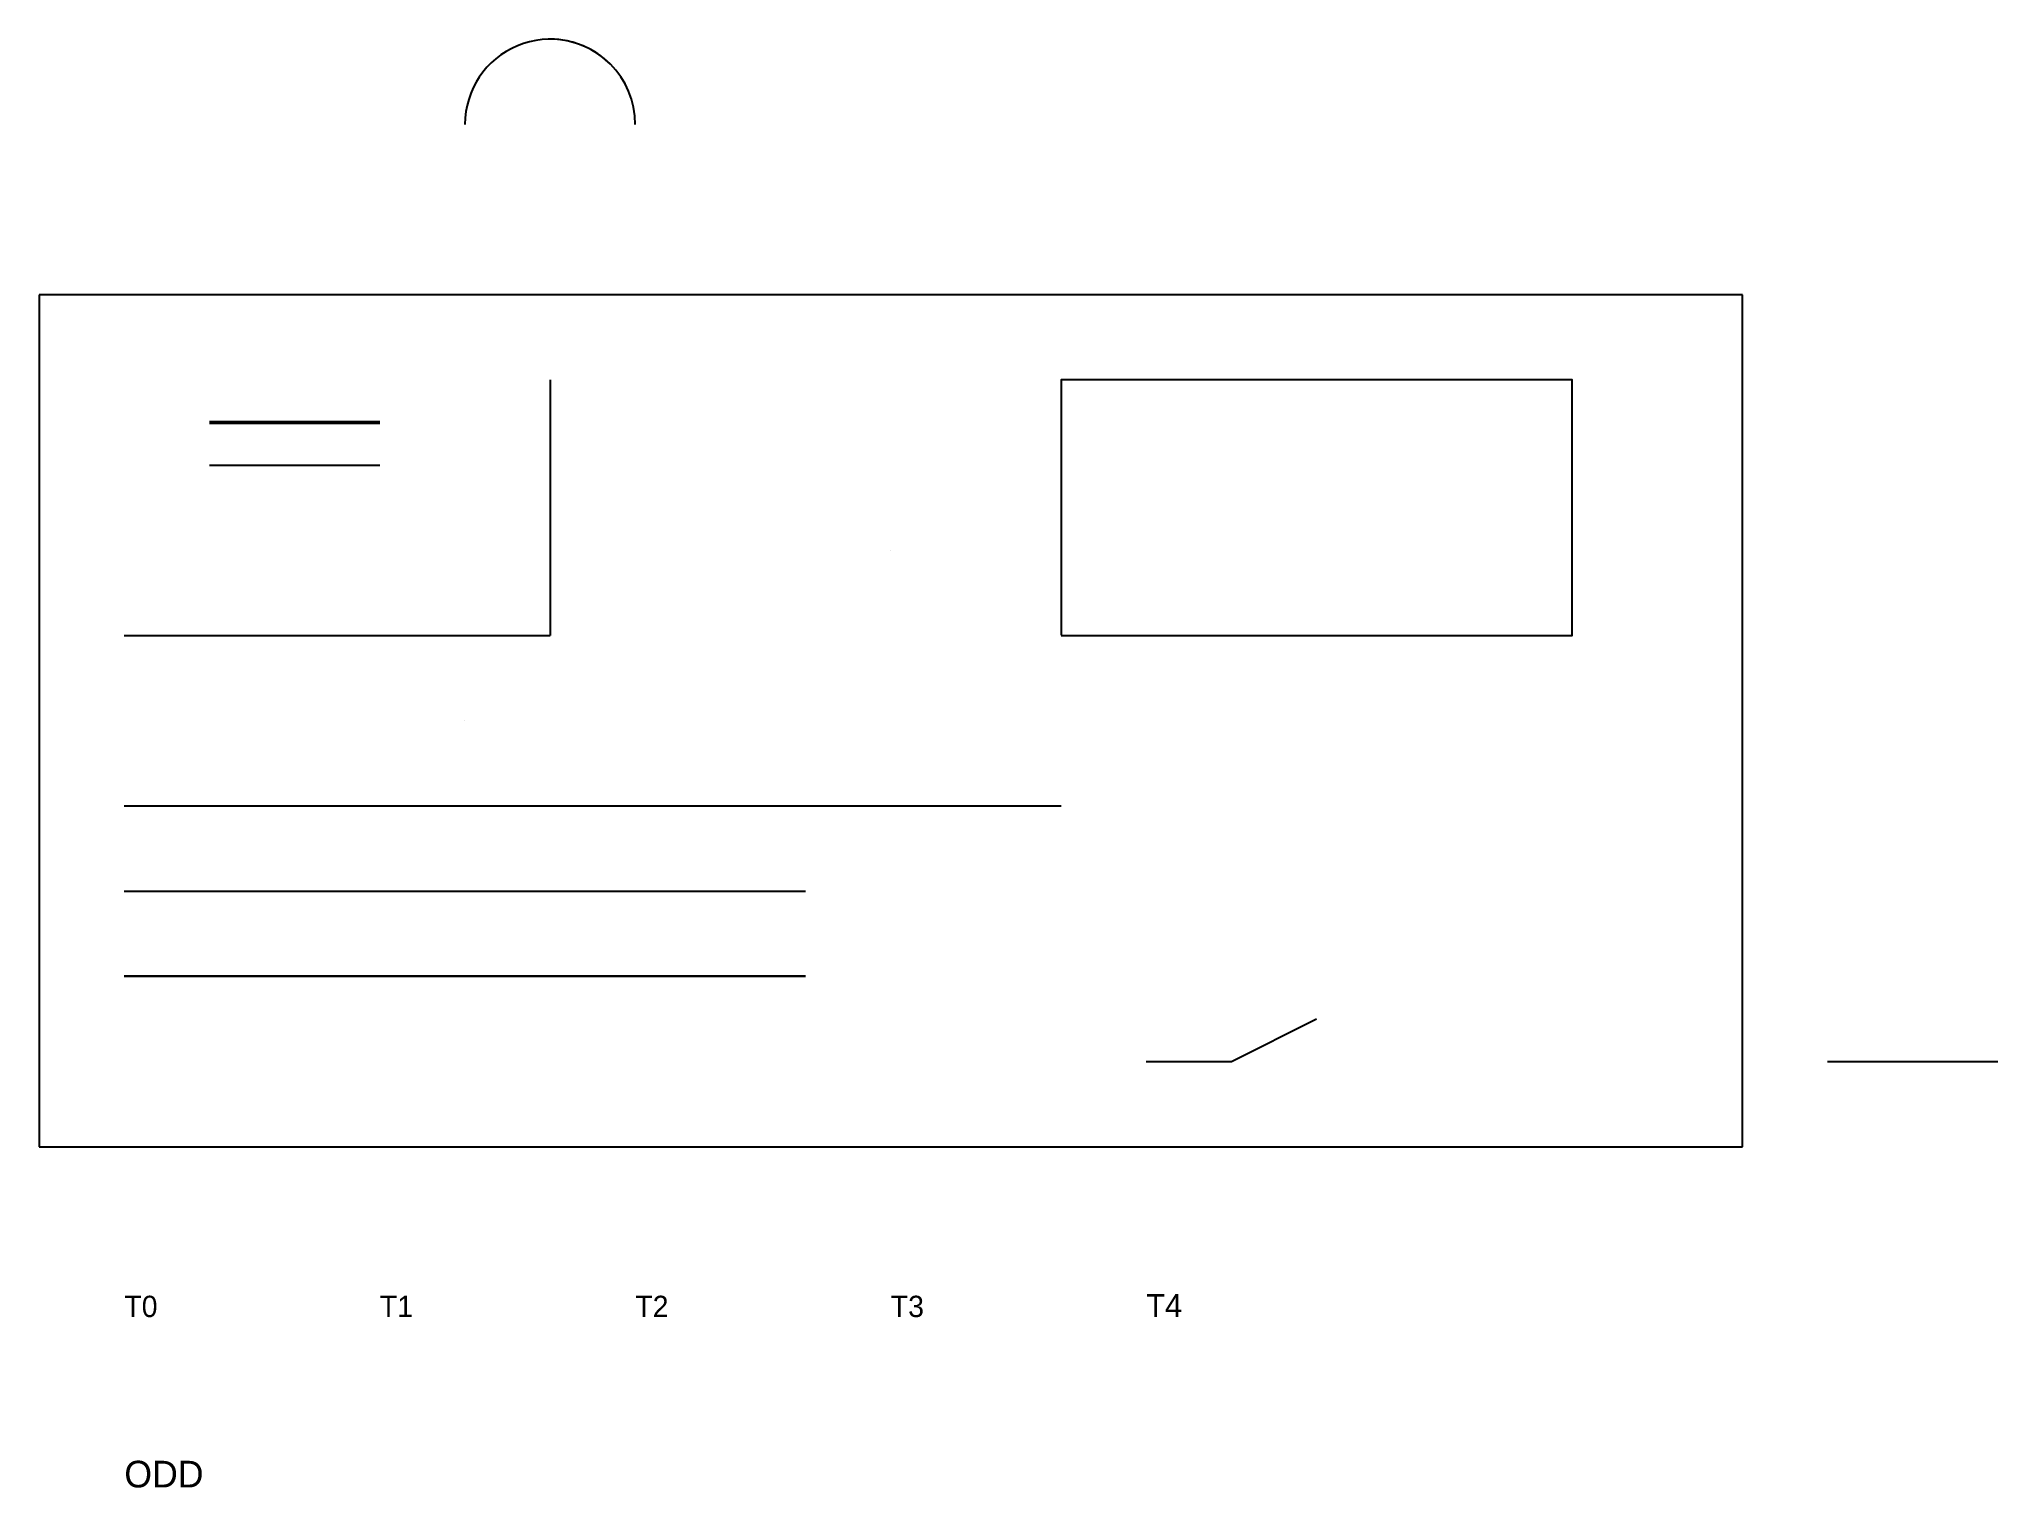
# Model space of a CAD drawing. Header units: millimetres. Extents: x 0 to 230, y -40 to 130.
import ezdxf

# ---------------------------------------------------------------- set-up
doc = ezdxf.new("R2010")
doc.units = ezdxf.units.MM
doc.layers.get('0').update_dxf_attribs({"linetype": 'CONTINUOUS'})
for name, color, linetype in [('Locked', 5, 'CONTINUOUS'), ('Notes', 3, 'CONTINUOUS'), ('Walls', 1, 'CONTINUOUS')]:
    doc.layers.add(name, color=color, linetype=linetype)

msp = doc.modelspace()

# ---------------------------------------------------------------- linework, layer by layer
msp.add_line((210, 10), (230, 10))
at = {"layer": 'Locked'}
msp.add_line((100, 70), (100, 70), dxfattribs=at)
at = {"layer": 'Notes'}
msp.add_line((10, 30), (90, 30), dxfattribs=at)
at = {"layer": 'Walls'}
for p, q in [((200, 100), (0, 100)), ((0, 100), (0, 0)), ((200, 0), (200, 100)), ((60.05, 60), (60.05, 90)), ((10, 60), (60, 60)), ((50, 50), (50, 50)), ((10, 40), (60, 40)), ((40, 40), (120, 40)), ((10, 30), (90, 30)), ((10, 20), (90, 20)), ((90, 20), (10, 20)), ((0, 0), (200, 0))]:
    msp.add_line(p, q, dxfattribs=at)
at = {"layer": 'Walls', "lineweight": 50}
msp.add_line((20, 85), (40, 85), dxfattribs=at)
at = {"layer": 'Walls', "color": 1}
msp.add_line((20, 80), (40, 80), dxfattribs=at)
at = {"layer": 'Walls'}
for points in [[(120, 60), (180, 60), (180, 90), (120, 90), (120, 60.04)], [(130, 10), (140, 10), (140, 10), (150, 15)]]:
    msp.add_lwpolyline(points, dxfattribs=at)
msp.add_circle((150, 50), 0, dxfattribs=at)
for start, end in [(45, 180), (0, 90)]:
    msp.add_arc((60, 120), 10, start, end, dxfattribs=at)

# ---------------------------------------------------------------- texts
at = {"layer": 'Notes'}
for s, height, p in [('T0', 2.5, (10, -20)), ('T1', 2.5, (40, -20)), ('T2', 2.5, (70, -20)), ('T3', 2.5, (100, -20)), ('T4', 2.7, (130, -20)), ('ODD', 3.13, (10, -40))]:
    msp.add_text(s, height=height, dxfattribs=at).set_placement(p)

doc.saveas('drawing.dxf')
